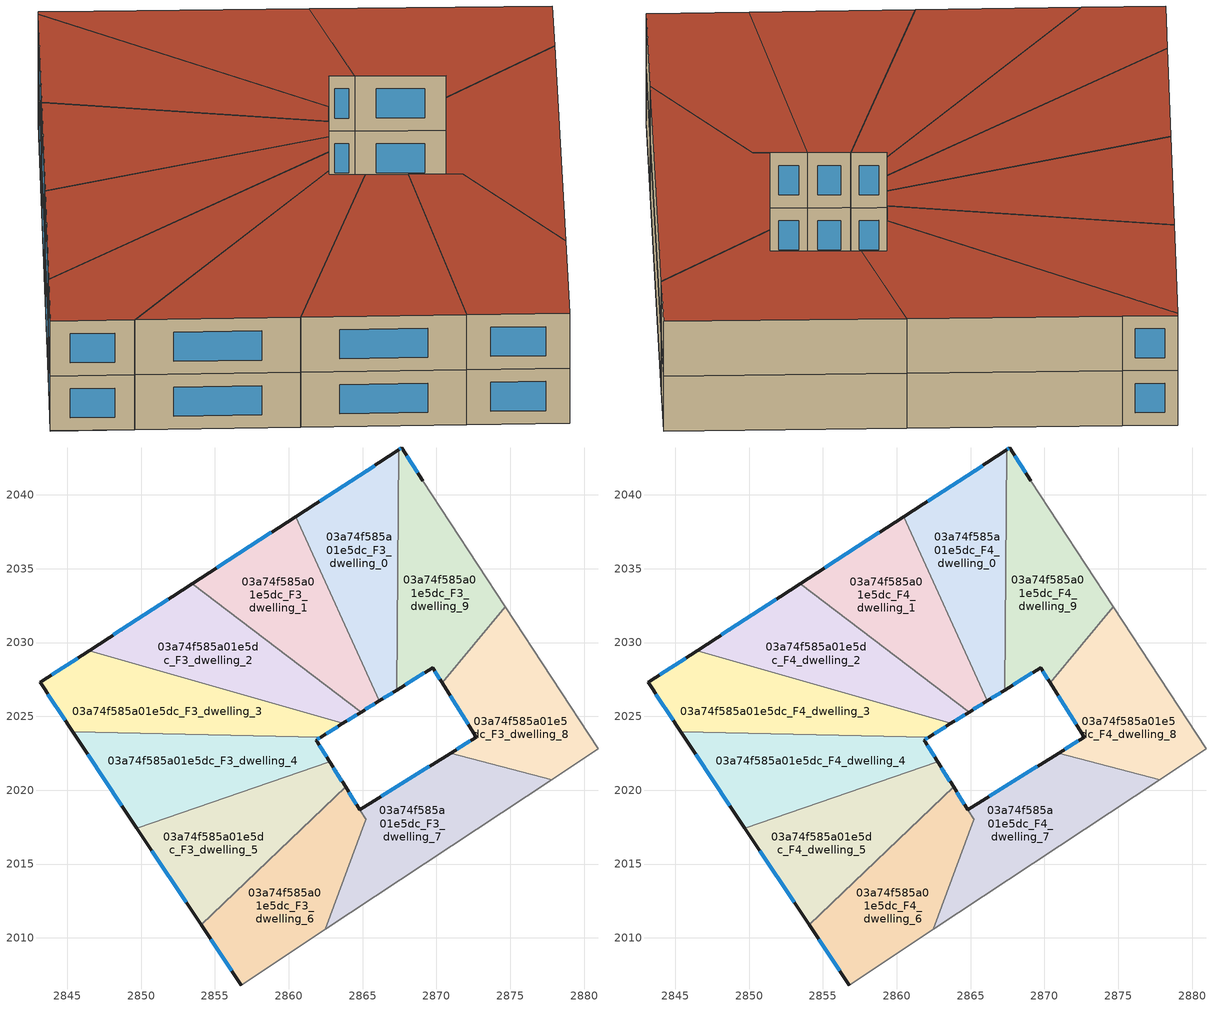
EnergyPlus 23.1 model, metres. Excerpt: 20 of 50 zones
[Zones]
03a74f585a01e5dc_F3_dwelling_0
 floor to 03a74f585a01e5dc_F2_dwelling_0 (EU_floor_Construction): 2867.45,2043.05 2867.3,2026.78 2866.12,2026.04 2860.46,2038.52 z9
 wall outside (EU_wall_Construction): 2866.12,2026.04 2867.3,2026.78 / 2867.45,2043.05 2860.46,2038.52 z9:12
 wall to 03a74f585a01e5dc_F3_dwelling_1 (EU_wall_Construction): 2860.46,2038.52 2866.12,2026.04 z9:12
 wall to 03a74f585a01e5dc_F3_dwelling_9 (EU_wall_Construction): 2867.3,2026.78 2867.45,2043.05 z9:12
 window (EU_Window_Construction): 2866.4,2026.22 2867.03,2026.61 / 2865.81,2041.98 2862.1,2039.58 z9.7:11.3
03a74f585a01e5dc_F3_dwelling_1
 floor to 03a74f585a01e5dc_F2_dwelling_1 (EU_floor_Construction): 2860.46,2038.52 2866.12,2026.04 2864.91,2025.29 2853.47,2033.99 z9
 wall outside (EU_wall_Construction): 2864.91,2025.29 2866.12,2026.04 / 2860.46,2038.52 2853.47,2033.99 z9:12
 wall to 03a74f585a01e5dc_F3_dwelling_2 (EU_wall_Construction): 2853.48,2033.99 2864.91,2025.29 z9:12
 window (EU_Window_Construction): 2865.19,2025.47 2865.83,2025.87 / 2858.82,2037.45 2855.12,2035.05 z9.7:11.3
03a74f585a01e5dc_F3_dwelling_2
 floor to 03a74f585a01e5dc_F2_dwelling_2 (EU_floor_Construction): 2864.91,2025.29 2863.67,2024.52 2846.48,2029.45 2853.47,2033.99 z9
 wall outside (EU_wall_Construction): 2863.67,2024.52 2864.91,2025.29 / 2853.47,2033.99 2846.48,2029.45 z9:12
 wall to 03a74f585a01e5dc_F3_dwelling_3 (EU_wall_Construction): 2846.48,2029.45 2863.67,2024.52 z9:12
 window (EU_Window_Construction): 2863.96,2024.7 2864.62,2025.11 / 2851.83,2032.92 2848.12,2030.52 z9.7:11.3
03a74f585a01e5dc_F3_dwelling_3
 floor to 03a74f585a01e5dc_F2_dwelling_3 (EU_floor_Construction): 2863.67,2024.52 2862.18,2023.6 2845.38,2023.96 2843.16,2027.29 2846.48,2029.45 z9
 wall outside (EU_wall_Construction): 2862.18,2023.6 2863.67,2024.52 / 2846.48,2029.45 2843.16,2027.29 2845.38,2023.96 z9:12
 wall to 03a74f585a01e5dc_F3_dwelling_4 (EU_wall_Construction): 2845.38,2023.96 2862.18,2023.6 z9:12
 window (EU_Window_Construction): 2862.53,2023.82 2863.32,2024.31 / 2843.68,2026.51 2844.86,2024.74 / 2845.7,2028.95 2843.94,2027.8 z9.7:11.3
03a74f585a01e5dc_F3_dwelling_4
 floor to 03a74f585a01e5dc_F2_dwelling_4 (EU_floor_Construction): 2862.18,2023.6 2861.86,2023.4 2862.77,2021.93 2849.72,2017.42 2845.38,2023.96 z9
 wall outside (EU_wall_Construction): 2862.78,2021.93 2861.86,2023.4 2862.18,2023.6 / 2845.38,2023.96 2849.72,2017.42 z9:12
 wall to 03a74f585a01e5dc_F3_dwelling_5 (EU_wall_Construction): 2849.72,2017.42 2862.77,2021.93 z9:12
 window (EU_Window_Construction): 2861.94,2023.45 2862.1,2023.55 / 2862.56,2022.28 2862.07,2023.06 / 2846.4,2022.42 2848.7,2018.96 z9.7:11.3
03a74f585a01e5dc_F3_dwelling_5
 floor to 03a74f585a01e5dc_F2_dwelling_5 (EU_floor_Construction): 2862.77,2021.93 2863.85,2020.22 2854.07,2010.88 2849.72,2017.42 z9
 wall outside (EU_wall_Construction): 2863.85,2020.22 2862.78,2021.93 / 2849.72,2017.42 2854.07,2010.88 z9:12
 wall to 03a74f585a01e5dc_F3_dwelling_6 (EU_wall_Construction): 2854.07,2010.88 2863.85,2020.22 z9:12
 window (EU_Window_Construction): 2863.6,2020.62 2863.03,2021.53 / 2850.74,2015.89 2853.05,2012.42 z9.7:11.3
03a74f585a01e5dc_F3_dwelling_6
 floor to 03a74f585a01e5dc_F2_dwelling_6 (EU_floor_Construction): 2863.85,2020.22 2865.23,2018 2862.46,2010.58 2856.77,2006.81 2854.07,2010.88 z9
 wall outside (EU_wall_Construction): 2854.07,2010.88 2856.77,2006.81 / 2864.81,2018.68 2863.85,2020.22 z9:12
 wall adiabatic (EU_wall_Construction): 2856.77,2006.81 2862.46,2010.58 z9:12
 wall to 03a74f585a01e5dc_F3_dwelling_7 (EU_wall_Construction): 2862.46,2010.58 2865.23,2018 2864.81,2018.68 z9:12
 window (EU_Window_Construction): 2854.7,2009.92 2856.14,2007.77 / 2864.59,2019.04 2864.07,2019.86 z9.7:11.3
03a74f585a01e5dc_F3_dwelling_7
 floor to 03a74f585a01e5dc_F2_dwelling_7 (EU_floor_Construction): 2877.8,2020.72 2862.46,2010.58 2865.23,2018 2864.81,2018.68 2870.97,2022.52 z9
 wall outside (EU_wall_Construction): 2870.97,2022.52 2864.81,2018.68 z9:12
 wall adiabatic (EU_wall_Construction): 2862.46,2010.58 2877.8,2020.72 z9:12
 wall to 03a74f585a01e5dc_F3_dwelling_8 (EU_wall_Construction): 2877.8,2020.72 2870.97,2022.52 z9:12
 window (EU_Window_Construction): 2869.53,2021.61 2866.26,2019.58 z9.7:11.3
03a74f585a01e5dc_F3_dwelling_8
 floor to 03a74f585a01e5dc_F2_dwelling_8 (EU_floor_Construction): 2874.65,2032.42 2880.94,2022.79 2877.8,2020.72 2870.97,2022.52 2872.69,2023.59 2870.39,2027.26 z9
 wall outside (EU_wall_Construction): 2870.39,2027.26 2872.69,2023.59 2870.97,2022.52 z9:12
 wall adiabatic (EU_wall_Construction): 2877.8,2020.72 2880.94,2022.79 2874.65,2032.42 z9:12
 wall to 03a74f585a01e5dc_F3_dwelling_9 (EU_wall_Construction): 2874.65,2032.42 2870.39,2027.26 z9:12
 window (EU_Window_Construction): 2872.29,2023.34 2871.38,2022.77 / 2870.93,2026.4 2872.15,2024.45 z9.7:11.3
03a74f585a01e5dc_F3_dwelling_9
 floor to 03a74f585a01e5dc_F2_dwelling_9 (EU_floor_Construction): 2869.07,2040.97 2874.65,2032.42 2870.39,2027.26 2869.74,2028.3 2867.3,2026.78 2867.45,2043.05 2867.64,2043.17 z9
 wall outside (EU_wall_Construction): 2867.3,2026.78 2869.74,2028.3 2870.39,2027.26 / 2869.07,2040.97 2867.64,2043.17 2867.45,2043.05 z9:12
 wall adiabatic (EU_wall_Construction): 2874.65,2032.42 2869.07,2040.97 z9:12
 window (EU_Window_Construction): 2869.89,2028.05 2870.24,2027.51 / 2867.88,2027.14 2869.17,2027.94 / 2867.59,2043.14 2867.49,2043.08 / 2868.73,2041.49 2867.97,2042.65 z9.7:11.3
03a74f585a01e5dc_F4_dwelling_0
 floor to 03a74f585a01e5dc_F3_dwelling_0 (EU_floor_Construction): 2867.45,2043.05 2867.3,2026.78 2866.12,2026.04 2860.46,2038.52 z12
 wall outside (EU_wall_Construction): 2866.12,2026.04 2867.3,2026.78 / 2867.45,2043.05 2860.46,2038.52 z12:15
 wall to 03a74f585a01e5dc_F4_dwelling_1 (EU_wall_Construction): 2860.46,2038.52 2866.12,2026.04 z12:15
 wall to 03a74f585a01e5dc_F4_dwelling_9 (EU_wall_Construction): 2867.3,2026.78 2867.45,2043.05 z12:15
 window (EU_Window_Construction): 2866.4,2026.22 2867.03,2026.61 / 2865.81,2041.98 2862.1,2039.58 z12.7:14.3
 roof outside (EU_roof_Construction): 2867.3,2026.78 2867.45,2043.05 2860.46,2038.52 2866.12,2026.04 z15
03a74f585a01e5dc_F4_dwelling_1
 floor to 03a74f585a01e5dc_F3_dwelling_1 (EU_floor_Construction): 2860.46,2038.52 2866.12,2026.04 2864.91,2025.29 2853.47,2033.99 z12
 wall outside (EU_wall_Construction): 2864.91,2025.29 2866.12,2026.04 / 2860.46,2038.52 2853.47,2033.99 z12:15
 wall to 03a74f585a01e5dc_F4_dwelling_2 (EU_wall_Construction): 2853.48,2033.99 2864.91,2025.29 z12:15
 window (EU_Window_Construction): 2865.19,2025.47 2865.83,2025.87 / 2858.82,2037.45 2855.12,2035.05 z12.7:14.3
 roof outside (EU_roof_Construction): 2866.12,2026.04 2860.46,2038.52 2853.47,2033.99 2864.91,2025.29 z15
03a74f585a01e5dc_F4_dwelling_2
 floor to 03a74f585a01e5dc_F3_dwelling_2 (EU_floor_Construction): 2864.91,2025.29 2863.67,2024.52 2846.48,2029.45 2853.47,2033.99 z12
 wall outside (EU_wall_Construction): 2863.67,2024.52 2864.91,2025.29 / 2853.47,2033.99 2846.48,2029.45 z12:15
 wall to 03a74f585a01e5dc_F4_dwelling_3 (EU_wall_Construction): 2846.48,2029.45 2863.67,2024.52 z12:15
 window (EU_Window_Construction): 2863.96,2024.7 2864.62,2025.11 / 2851.83,2032.92 2848.12,2030.52 z12.7:14.3
 roof outside (EU_roof_Construction): 2864.91,2025.29 2853.47,2033.99 2846.48,2029.45 2863.67,2024.52 z15
03a74f585a01e5dc_F4_dwelling_3
 floor to 03a74f585a01e5dc_F3_dwelling_3 (EU_floor_Construction): 2863.67,2024.52 2862.18,2023.6 2845.38,2023.96 2843.16,2027.29 2846.48,2029.45 z12
 wall outside (EU_wall_Construction): 2862.18,2023.6 2863.67,2024.52 / 2846.48,2029.45 2843.16,2027.29 2845.38,2023.96 z12:15
 wall to 03a74f585a01e5dc_F4_dwelling_4 (EU_wall_Construction): 2845.38,2023.96 2862.18,2023.6 z12:15
 window (EU_Window_Construction): 2862.53,2023.82 2863.32,2024.31 / 2843.68,2026.51 2844.86,2024.74 / 2845.7,2028.95 2843.94,2027.8 z12.7:14.3
 roof outside (EU_roof_Construction): 2863.67,2024.52 2846.48,2029.45 2843.16,2027.29 2845.38,2023.96 2862.18,2023.6 z15
03a74f585a01e5dc_F4_dwelling_4
 floor to 03a74f585a01e5dc_F3_dwelling_4 (EU_floor_Construction): 2862.18,2023.6 2861.86,2023.4 2862.77,2021.93 2849.72,2017.42 2845.38,2023.96 z12
 wall outside (EU_wall_Construction): 2862.78,2021.93 2861.86,2023.4 2862.18,2023.6 / 2845.38,2023.96 2849.72,2017.42 z12:15
 wall to 03a74f585a01e5dc_F4_dwelling_5 (EU_wall_Construction): 2849.72,2017.42 2862.77,2021.93 z12:15
 window (EU_Window_Construction): 2861.94,2023.45 2862.1,2023.55 / 2862.56,2022.28 2862.07,2023.06 / 2846.4,2022.42 2848.7,2018.96 z12.7:14.3
 roof outside (EU_roof_Construction): 2862.78,2021.93 2861.86,2023.4 2862.18,2023.6 2845.38,2023.96 2849.72,2017.42 z15
03a74f585a01e5dc_F4_dwelling_5
 floor to 03a74f585a01e5dc_F3_dwelling_5 (EU_floor_Construction): 2862.77,2021.93 2863.85,2020.22 2854.07,2010.88 2849.72,2017.42 z12
 wall outside (EU_wall_Construction): 2863.85,2020.22 2862.78,2021.93 / 2849.72,2017.42 2854.07,2010.88 z12:15
 wall to 03a74f585a01e5dc_F4_dwelling_6 (EU_wall_Construction): 2854.07,2010.88 2863.85,2020.22 z12:15
 window (EU_Window_Construction): 2863.6,2020.62 2863.03,2021.53 / 2850.74,2015.89 2853.05,2012.42 z12.7:14.3
 roof outside (EU_roof_Construction): 2863.85,2020.22 2862.78,2021.93 2849.72,2017.42 2854.07,2010.88 z15
03a74f585a01e5dc_F4_dwelling_6
 floor to 03a74f585a01e5dc_F3_dwelling_6 (EU_floor_Construction): 2863.85,2020.22 2865.23,2018 2862.46,2010.58 2856.77,2006.81 2854.07,2010.88 z12
 wall outside (EU_wall_Construction): 2854.07,2010.88 2856.77,2006.81 / 2864.81,2018.68 2863.85,2020.22 z12:15
 wall adiabatic (EU_wall_Construction): 2856.77,2006.81 2862.46,2010.58 z12:15
 wall to 03a74f585a01e5dc_F4_dwelling_7 (EU_wall_Construction): 2862.46,2010.58 2865.23,2018 2864.81,2018.68 z12:15
 window (EU_Window_Construction): 2854.7,2009.92 2856.14,2007.77 / 2864.59,2019.04 2864.07,2019.86 z12.7:14.3
 roof outside (EU_roof_Construction): 2862.46,2010.58 2865.23,2018 2863.85,2020.22 2854.07,2010.88 2856.77,2006.81 z15
03a74f585a01e5dc_F4_dwelling_7
 floor to 03a74f585a01e5dc_F3_dwelling_7 (EU_floor_Construction): 2877.8,2020.72 2862.46,2010.58 2865.23,2018 2864.81,2018.68 2870.97,2022.52 z12
 wall outside (EU_wall_Construction): 2870.97,2022.52 2864.81,2018.68 z12:15
 wall adiabatic (EU_wall_Construction): 2862.46,2010.58 2877.8,2020.72 z12:15
 wall to 03a74f585a01e5dc_F4_dwelling_8 (EU_wall_Construction): 2877.8,2020.72 2870.97,2022.52 z12:15
 window (EU_Window_Construction): 2869.53,2021.61 2866.26,2019.58 z12.7:14.3
 roof outside (EU_roof_Construction): 2877.8,2020.72 2870.97,2022.52 2864.81,2018.68 2865.23,2018 2862.46,2010.58 z15
03a74f585a01e5dc_F4_dwelling_8
 floor to 03a74f585a01e5dc_F3_dwelling_8 (EU_floor_Construction): 2874.65,2032.42 2880.94,2022.79 2877.8,2020.72 2870.97,2022.52 2872.69,2023.59 2870.39,2027.26 z12
 wall outside (EU_wall_Construction): 2870.39,2027.26 2872.69,2023.59 2870.97,2022.52 z12:15
 wall adiabatic (EU_wall_Construction): 2877.8,2020.72 2880.94,2022.79 2874.65,2032.42 z12:15
 wall to 03a74f585a01e5dc_F4_dwelling_9 (EU_wall_Construction): 2874.65,2032.42 2870.39,2027.26 z12:15
 window (EU_Window_Construction): 2872.29,2023.34 2871.38,2022.77 / 2870.93,2026.4 2872.15,2024.45 z12.7:14.3
 roof outside (EU_roof_Construction): 2880.94,2022.79 2874.65,2032.42 2870.39,2027.26 2872.69,2023.59 2870.97,2022.52 2877.8,2020.72 z15
03a74f585a01e5dc_F4_dwelling_9
 floor to 03a74f585a01e5dc_F3_dwelling_9 (EU_floor_Construction): 2869.07,2040.97 2874.65,2032.42 2870.39,2027.26 2869.74,2028.3 2867.3,2026.78 2867.45,2043.05 2867.64,2043.17 z12
 wall outside (EU_wall_Construction): 2867.3,2026.78 2869.74,2028.3 2870.39,2027.26 / 2869.07,2040.97 2867.64,2043.17 2867.45,2043.05 z12:15
 wall adiabatic (EU_wall_Construction): 2874.65,2032.42 2869.07,2040.97 z12:15
 window (EU_Window_Construction): 2869.89,2028.05 2870.24,2027.51 / 2867.88,2027.14 2869.17,2027.94 / 2867.59,2043.14 2867.49,2043.08 / 2868.73,2041.49 2867.97,2042.65 z12.7:14.3
 roof outside (EU_roof_Construction): 2870.39,2027.26 2874.65,2032.42 2869.07,2040.97 2867.64,2043.17 2867.45,2043.05 2867.3,2026.78 2869.74,2028.3 z15
[Building]
EU S2 Campaign: North Axis=0; Terrain=City; Solar Distribution=FullExterior
[Site:Location]
Budapest.Ferenc.Liszt.Intl.AP: Latitude=47.437; Longitude=19.256; Time Zone=1; Elevation=185
[SizingPeriod:WeatherFileDays]
AnnualSizingPeriod: Begin Month=1; Begin Day of Month=1; End Month=12; End Day of Month=31; Day of Week for Start Day=Monday; Use Weather File Daylight Saving Period=No; Use Weather File Rain and Snow Indicators=No
[MATERIAL]
EU_InternalMass_Material: Roughness=MediumRough; Thickness=0.1; Conductivity=1; Density=1800; Specific Heat=900; Thermal Absorptance=0.9; Solar Absorptance=0.7; Visible Absorptance=0.7
[MATERIAL:NOMASS] Roughness=MediumRough; Thermal Absorptance=0.9; Solar Absorptance=0.7; Visible Absorptance=0.7
Name | Thermal Resistance
EU_wall_NoMass | 0.832559
EU_roof_NoMass | 1.39638
EU_floor_NoMass | 0.872794
[WINDOWMATERIAL:SIMPLEGLAZINGSYSTEM]
EU_Window_SimpleGlazing: UFactor=2.79869; Solar Heat Gain Coefficient=0.75; Visible Transmittance=0.75
[CONSTRUCTION]
EU_wall_Construction: EU_wall_NoMass
EU_roof_Construction: EU_roof_NoMass
EU_floor_Construction: EU_floor_NoMass
EU_Window_Construction: EU_Window_SimpleGlazing
EU_InternalMass_Construction: EU_InternalMass_Material
[ZONE] Type=1; Multiplier=1; Ceiling Height=autocalculate; Floor Area=autocalculate; Part of Total Floor Area=Yes
Name | Volume
03a74f585a01e5dc_F3_dwelling_0; 03a74f585a01e5dc_F4_dwelling_0 | 197.874
03a74f585a01e5dc_F3_dwelling_1; 03a74f585a01e5dc_F4_dwelling_1 | 197.894
03a74f585a01e5dc_F3_dwelling_2; 03a74f585a01e5dc_F4_dwelling_2 | 197.888
03a74f585a01e5dc_F3_dwelling_3; 03a74f585a01e5dc_F4_dwelling_3; 03a74f585a01e5dc_F3_dwelling_9; 03a74f585a01e5dc_F4_dwelling_9 | 197.875
03a74f585a01e5dc_F3_dwelling_4; 03a74f585a01e5dc_F4_dwelling_4 | 197.88
03a74f585a01e5dc_F3_dwelling_5; 03a74f585a01e5dc_F4_dwelling_5 | 197.871
03a74f585a01e5dc_F3_dwelling_6; 03a74f585a01e5dc_F4_dwelling_6 | 196.662
03a74f585a01e5dc_F3_dwelling_7; 03a74f585a01e5dc_F4_dwelling_7 | 199.126
03a74f585a01e5dc_F3_dwelling_8; 03a74f585a01e5dc_F4_dwelling_8 | 197.886
[INTERNALMASS] Construction=EU_InternalMass_Construction
Name | Zone or ZoneList | Surface Area
03a74f585a01e5dc_F3_dwelling_0_EU_InternalMass | 03a74f585a01e5dc_F3_dwelling_0 | 65.958
03a74f585a01e5dc_F3_dwelling_1_EU_InternalMass | 03a74f585a01e5dc_F3_dwelling_1 | 65.9647
03a74f585a01e5dc_F3_dwelling_2_EU_InternalMass | 03a74f585a01e5dc_F3_dwelling_2 | 65.9628
03a74f585a01e5dc_F3_dwelling_3_EU_InternalMass | 03a74f585a01e5dc_F3_dwelling_3 | 65.9581
03a74f585a01e5dc_F3_dwelling_4_EU_InternalMass | 03a74f585a01e5dc_F3_dwelling_4 | 65.9603
03a74f585a01e5dc_F3_dwelling_5_EU_InternalMass | 03a74f585a01e5dc_F3_dwelling_5 | 65.9568
03a74f585a01e5dc_F3_dwelling_6_EU_InternalMass | 03a74f585a01e5dc_F3_dwelling_6 | 65.5532
03a74f585a01e5dc_F3_dwelling_7_EU_InternalMass | 03a74f585a01e5dc_F3_dwelling_7 | 66.3754
03a74f585a01e5dc_F3_dwelling_8_EU_InternalMass | 03a74f585a01e5dc_F3_dwelling_8 | 65.962
03a74f585a01e5dc_F3_dwelling_9_EU_InternalMass | 03a74f585a01e5dc_F3_dwelling_9 | 65.9585
03a74f585a01e5dc_F4_dwelling_0_EU_InternalMass | 03a74f585a01e5dc_F4_dwelling_0 | 65.958
03a74f585a01e5dc_F4_dwelling_1_EU_InternalMass | 03a74f585a01e5dc_F4_dwelling_1 | 65.9647
03a74f585a01e5dc_F4_dwelling_2_EU_InternalMass | 03a74f585a01e5dc_F4_dwelling_2 | 65.9628
03a74f585a01e5dc_F4_dwelling_3_EU_InternalMass | 03a74f585a01e5dc_F4_dwelling_3 | 65.9581
03a74f585a01e5dc_F4_dwelling_4_EU_InternalMass | 03a74f585a01e5dc_F4_dwelling_4 | 65.9603
03a74f585a01e5dc_F4_dwelling_5_EU_InternalMass | 03a74f585a01e5dc_F4_dwelling_5 | 65.9568
03a74f585a01e5dc_F4_dwelling_6_EU_InternalMass | 03a74f585a01e5dc_F4_dwelling_6 | 65.5532
03a74f585a01e5dc_F4_dwelling_7_EU_InternalMass | 03a74f585a01e5dc_F4_dwelling_7 | 66.3754
03a74f585a01e5dc_F4_dwelling_8_EU_InternalMass | 03a74f585a01e5dc_F4_dwelling_8 | 65.962
03a74f585a01e5dc_F4_dwelling_9_EU_InternalMass | 03a74f585a01e5dc_F4_dwelling_9 | 65.9585
[OTHEREQUIPMENT] Fuel Type=Electricity; Design Level Calculation Method=Watts/Area; Power per Zone Floor Area=1; Fraction Latent=0; Fraction Radiant=0; Fraction Lost=0; Carbon Dioxide Generation Rate=0; EndUse Subcategory=EU_Step8_InternalGains
Name | Zone or ZoneList or Space or SpaceList | Schedule
EU_Step8_InternalGain_03a74f585a01e5dc_F3_dwelling_0_f000 | 03a74f585a01e5dc_F3_dwelling_0 | EU_Step8_GainSchedule_03a74f585a01e5dc_F3_dwelling_0_f000
EU_Step8_InternalGain_03a74f585a01e5dc_F3_dwelling_1_f000 | 03a74f585a01e5dc_F3_dwelling_1 | EU_Step8_GainSchedule_03a74f585a01e5dc_F3_dwelling_1_f000
EU_Step8_InternalGain_03a74f585a01e5dc_F3_dwelling_2_f000 | 03a74f585a01e5dc_F3_dwelling_2 | EU_Step8_GainSchedule_03a74f585a01e5dc_F3_dwelling_2_f000
EU_Step8_InternalGain_03a74f585a01e5dc_F3_dwelling_3_f000 | 03a74f585a01e5dc_F3_dwelling_3 | EU_Step8_GainSchedule_03a74f585a01e5dc_F3_dwelling_3_f000
EU_Step8_InternalGain_03a74f585a01e5dc_F3_dwelling_4_f000 | 03a74f585a01e5dc_F3_dwelling_4 | EU_Step8_GainSchedule_03a74f585a01e5dc_F3_dwelling_4_f000
EU_Step8_InternalGain_03a74f585a01e5dc_F3_dwelling_5_f000 | 03a74f585a01e5dc_F3_dwelling_5 | EU_Step8_GainSchedule_03a74f585a01e5dc_F3_dwelling_5_f000
EU_Step8_InternalGain_03a74f585a01e5dc_F3_dwelling_6_f000 | 03a74f585a01e5dc_F3_dwelling_6 | EU_Step8_GainSchedule_03a74f585a01e5dc_F3_dwelling_6_f000
EU_Step8_InternalGain_03a74f585a01e5dc_F3_dwelling_7_f000 | 03a74f585a01e5dc_F3_dwelling_7 | EU_Step8_GainSchedule_03a74f585a01e5dc_F3_dwelling_7_f000
EU_Step8_InternalGain_03a74f585a01e5dc_F3_dwelling_8_f000 | 03a74f585a01e5dc_F3_dwelling_8 | EU_Step8_GainSchedule_03a74f585a01e5dc_F3_dwelling_8_f000
EU_Step8_InternalGain_03a74f585a01e5dc_F3_dwelling_9_f000 | 03a74f585a01e5dc_F3_dwelling_9 | EU_Step8_GainSchedule_03a74f585a01e5dc_F3_dwelling_9_f000
EU_Step8_InternalGain_03a74f585a01e5dc_F4_dwelling_0_f000 | 03a74f585a01e5dc_F4_dwelling_0 | EU_Step8_GainSchedule_03a74f585a01e5dc_F4_dwelling_0_f000
EU_Step8_InternalGain_03a74f585a01e5dc_F4_dwelling_1_f000 | 03a74f585a01e5dc_F4_dwelling_1 | EU_Step8_GainSchedule_03a74f585a01e5dc_F4_dwelling_1_f000
EU_Step8_InternalGain_03a74f585a01e5dc_F4_dwelling_2_f000 | 03a74f585a01e5dc_F4_dwelling_2 | EU_Step8_GainSchedule_03a74f585a01e5dc_F4_dwelling_2_f000
EU_Step8_InternalGain_03a74f585a01e5dc_F4_dwelling_3_f000 | 03a74f585a01e5dc_F4_dwelling_3 | EU_Step8_GainSchedule_03a74f585a01e5dc_F4_dwelling_3_f000
EU_Step8_InternalGain_03a74f585a01e5dc_F4_dwelling_4_f000 | 03a74f585a01e5dc_F4_dwelling_4 | EU_Step8_GainSchedule_03a74f585a01e5dc_F4_dwelling_4_f000
EU_Step8_InternalGain_03a74f585a01e5dc_F4_dwelling_5_f000 | 03a74f585a01e5dc_F4_dwelling_5 | EU_Step8_GainSchedule_03a74f585a01e5dc_F4_dwelling_5_f000
EU_Step8_InternalGain_03a74f585a01e5dc_F4_dwelling_6_f000 | 03a74f585a01e5dc_F4_dwelling_6 | EU_Step8_GainSchedule_03a74f585a01e5dc_F4_dwelling_6_f000
EU_Step8_InternalGain_03a74f585a01e5dc_F4_dwelling_7_f000 | 03a74f585a01e5dc_F4_dwelling_7 | EU_Step8_GainSchedule_03a74f585a01e5dc_F4_dwelling_7_f000
EU_Step8_InternalGain_03a74f585a01e5dc_F4_dwelling_8_f000 | 03a74f585a01e5dc_F4_dwelling_8 | EU_Step8_GainSchedule_03a74f585a01e5dc_F4_dwelling_8_f000
EU_Step8_InternalGain_03a74f585a01e5dc_F4_dwelling_9_f000 | 03a74f585a01e5dc_F4_dwelling_9 | EU_Step8_GainSchedule_03a74f585a01e5dc_F4_dwelling_9_f000
[ZONEVENTILATION:DESIGNFLOWRATE] Schedule=EU_AlwaysOn; Design Flow Rate Calculation Method=AirChanges/Hour; Air Changes per Hour=0.475469; Ventilation Type=Natural; Fan Pressure Rise=0; Fan Total Efficiency=1; Constant Term Coefficient=1; Temperature Term Coefficient=0; Velocity Term Coefficient=0; Velocity Squared Term Coefficient=0; Minimum Indoor Temperature=-100; Maximum Indoor Temperature=100; Delta Temperature=-100; Minimum Outdoor Temperature=-100; Maximum Outdoor Temperature=100; Maximum Wind Speed=40
Name | Zone or ZoneList or Space or SpaceList
EU_ConstantAir_03a74f585a01e5dc_F3_dwelling_0 | 03a74f585a01e5dc_F3_dwelling_0
EU_ConstantAir_03a74f585a01e5dc_F3_dwelling_1 | 03a74f585a01e5dc_F3_dwelling_1
EU_ConstantAir_03a74f585a01e5dc_F3_dwelling_2 | 03a74f585a01e5dc_F3_dwelling_2
EU_ConstantAir_03a74f585a01e5dc_F3_dwelling_3 | 03a74f585a01e5dc_F3_dwelling_3
EU_ConstantAir_03a74f585a01e5dc_F3_dwelling_4 | 03a74f585a01e5dc_F3_dwelling_4
EU_ConstantAir_03a74f585a01e5dc_F3_dwelling_5 | 03a74f585a01e5dc_F3_dwelling_5
EU_ConstantAir_03a74f585a01e5dc_F3_dwelling_6 | 03a74f585a01e5dc_F3_dwelling_6
EU_ConstantAir_03a74f585a01e5dc_F3_dwelling_7 | 03a74f585a01e5dc_F3_dwelling_7
EU_ConstantAir_03a74f585a01e5dc_F3_dwelling_8 | 03a74f585a01e5dc_F3_dwelling_8
EU_ConstantAir_03a74f585a01e5dc_F3_dwelling_9 | 03a74f585a01e5dc_F3_dwelling_9
EU_ConstantAir_03a74f585a01e5dc_F4_dwelling_0 | 03a74f585a01e5dc_F4_dwelling_0
EU_ConstantAir_03a74f585a01e5dc_F4_dwelling_1 | 03a74f585a01e5dc_F4_dwelling_1
EU_ConstantAir_03a74f585a01e5dc_F4_dwelling_2 | 03a74f585a01e5dc_F4_dwelling_2
EU_ConstantAir_03a74f585a01e5dc_F4_dwelling_3 | 03a74f585a01e5dc_F4_dwelling_3
EU_ConstantAir_03a74f585a01e5dc_F4_dwelling_4 | 03a74f585a01e5dc_F4_dwelling_4
EU_ConstantAir_03a74f585a01e5dc_F4_dwelling_5 | 03a74f585a01e5dc_F4_dwelling_5
EU_ConstantAir_03a74f585a01e5dc_F4_dwelling_6 | 03a74f585a01e5dc_F4_dwelling_6
EU_ConstantAir_03a74f585a01e5dc_F4_dwelling_7 | 03a74f585a01e5dc_F4_dwelling_7
EU_ConstantAir_03a74f585a01e5dc_F4_dwelling_8 | 03a74f585a01e5dc_F4_dwelling_8
EU_ConstantAir_03a74f585a01e5dc_F4_dwelling_9 | 03a74f585a01e5dc_F4_dwelling_9
[HVACTEMPLATE:THERMOSTAT] Constant Heating Setpoint=20; Constant Cooling Setpoint=50
EU_HeatOnly_03a74f585a01e5dc_F1_dwelling_8; EU_HeatOnly_03a74f585a01e5dc_F1_dwelling_9; EU_HeatOnly_03a74f585a01e5dc_F2_dwelling_0; EU_HeatOnly_03a74f585a01e5dc_F2_dwelling_1; EU_HeatOnly_03a74f585a01e5dc_F2_dwelling_2; EU_HeatOnly_03a74f585a01e5dc_F2_dwelling_3; EU_HeatOnly_03a74f585a01e5dc_F2_dwelling_4; EU_HeatOnly_03a74f585a01e5dc_F2_dwelling_5; EU_HeatOnly_03a74f585a01e5dc_F2_dwelling_6; EU_HeatOnly_03a74f585a01e5dc_F2_dwelling_7; EU_HeatOnly_03a74f585a01e5dc_F2_dwelling_8; EU_HeatOnly_03a74f585a01e5dc_F2_dwelling_9; EU_HeatOnly_03a74f585a01e5dc_F3_dwelling_0; EU_HeatOnly_03a74f585a01e5dc_F3_dwelling_1; EU_HeatOnly_03a74f585a01e5dc_F3_dwelling_2; EU_HeatOnly_03a74f585a01e5dc_F3_dwelling_3; EU_HeatOnly_03a74f585a01e5dc_F3_dwelling_4; EU_HeatOnly_03a74f585a01e5dc_F3_dwelling_5; EU_HeatOnly_03a74f585a01e5dc_F3_dwelling_6; EU_HeatOnly_03a74f585a01e5dc_F3_dwelling_7; EU_HeatOnly_03a74f585a01e5dc_F3_dwelling_8; EU_HeatOnly_03a74f585a01e5dc_F3_dwelling_9; EU_HeatOnly_03a74f585a01e5dc_F4_dwelling_0; EU_HeatOnly_03a74f585a01e5dc_F4_dwelling_1; EU_HeatOnly_03a74f585a01e5dc_F4_dwelling_2; EU_HeatOnly_03a74f585a01e5dc_F4_dwelling_3; EU_HeatOnly_03a74f585a01e5dc_F4_dwelling_4; EU_HeatOnly_03a74f585a01e5dc_F4_dwelling_5; EU_HeatOnly_03a74f585a01e5dc_F4_dwelling_6; EU_HeatOnly_03a74f585a01e5dc_F4_dwelling_7; EU_HeatOnly_03a74f585a01e5dc_F4_dwelling_8; EU_HeatOnly_03a74f585a01e5dc_F4_dwelling_9
[HVACTEMPLATE:ZONE:IDEALLOADSAIRSYSTEM] System Availability Schedule=EU_AlwaysOn; Maximum Heating Supply Air Temperature=50; Minimum Cooling Supply Air Temperature=13; Maximum Heating Supply Air Humidity Ratio=0.0156; Minimum Cooling Supply Air Humidity Ratio=0.0077; Heating Limit=NoLimit; Cooling Limit=NoLimit; Heating Availability Schedule=EU_AlwaysOn; Cooling Availability Schedule=EU_CoolingOff; Dehumidification Control Type=ConstantSensibleHeatRatio; Cooling Sensible Heat Ratio=0.7; Dehumidification Setpoint=60; Humidification Control Type=None; Humidification Setpoint=30; Outdoor Air Method=None; Outdoor Air Flow Rate per Person=0.00944; Outdoor Air Flow Rate per Zone Floor Area=0; Outdoor Air Flow Rate per Zone=0; Demand Controlled Ventilation Type=None; Outdoor Air Economizer Type=NoEconomizer; Heat Recovery Type=None; Sensible Heat Recovery Effectiveness=0.7; Latent Heat Recovery Effectiveness=0.65
Name | Template Thermostat
03a74f585a01e5dc_F3_dwelling_0 | EU_HeatOnly_03a74f585a01e5dc_F3_dwelling_0
03a74f585a01e5dc_F3_dwelling_1 | EU_HeatOnly_03a74f585a01e5dc_F3_dwelling_1
03a74f585a01e5dc_F3_dwelling_2 | EU_HeatOnly_03a74f585a01e5dc_F3_dwelling_2
03a74f585a01e5dc_F3_dwelling_3 | EU_HeatOnly_03a74f585a01e5dc_F3_dwelling_3
03a74f585a01e5dc_F3_dwelling_4 | EU_HeatOnly_03a74f585a01e5dc_F3_dwelling_4
03a74f585a01e5dc_F3_dwelling_5 | EU_HeatOnly_03a74f585a01e5dc_F3_dwelling_5
03a74f585a01e5dc_F3_dwelling_6 | EU_HeatOnly_03a74f585a01e5dc_F3_dwelling_6
03a74f585a01e5dc_F3_dwelling_7 | EU_HeatOnly_03a74f585a01e5dc_F3_dwelling_7
03a74f585a01e5dc_F3_dwelling_8 | EU_HeatOnly_03a74f585a01e5dc_F3_dwelling_8
03a74f585a01e5dc_F3_dwelling_9 | EU_HeatOnly_03a74f585a01e5dc_F3_dwelling_9
03a74f585a01e5dc_F4_dwelling_0 | EU_HeatOnly_03a74f585a01e5dc_F4_dwelling_0
03a74f585a01e5dc_F4_dwelling_1 | EU_HeatOnly_03a74f585a01e5dc_F4_dwelling_1
03a74f585a01e5dc_F4_dwelling_2 | EU_HeatOnly_03a74f585a01e5dc_F4_dwelling_2
03a74f585a01e5dc_F4_dwelling_3 | EU_HeatOnly_03a74f585a01e5dc_F4_dwelling_3
03a74f585a01e5dc_F4_dwelling_4 | EU_HeatOnly_03a74f585a01e5dc_F4_dwelling_4
03a74f585a01e5dc_F4_dwelling_5 | EU_HeatOnly_03a74f585a01e5dc_F4_dwelling_5
03a74f585a01e5dc_F4_dwelling_6 | EU_HeatOnly_03a74f585a01e5dc_F4_dwelling_6
03a74f585a01e5dc_F4_dwelling_7 | EU_HeatOnly_03a74f585a01e5dc_F4_dwelling_7
03a74f585a01e5dc_F4_dwelling_8 | EU_HeatOnly_03a74f585a01e5dc_F4_dwelling_8
03a74f585a01e5dc_F4_dwelling_9 | EU_HeatOnly_03a74f585a01e5dc_F4_dwelling_9
[SIZING:ZONE] Zone Cooling Design Supply Air Temperature Input Method=SupplyAirTemperature; Zone Cooling Design Supply Air Temperature=13; Zone Heating Design Supply Air Temperature Input Method=SupplyAirTemperature; Zone Heating Design Supply Air Temperature=50; Zone Cooling Design Supply Air Humidity Ratio=0.008; Zone Heating Design Supply Air Humidity Ratio=0.008; Cooling Design Air Flow Method=DesignDay; Cooling Design Air Flow Rate=0; Cooling Minimum Air Flow per Zone Floor Area=0.000762; Cooling Minimum Air Flow=0; Cooling Minimum Air Flow Fraction=0.2; Heating Design Air Flow Method=DesignDay; Heating Design Air Flow Rate=0; Heating Maximum Air Flow per Zone Floor Area=0.002032; Heating Maximum Air Flow=0.141576; Heating Maximum Air Flow Fraction=0.3; Account for Dedicated Outdoor Air System=No; Dedicated Outdoor Air System Control Strategy=NeutralSupplyAir; Dedicated Outdoor Air Low Setpoint Temperature for Design=autosize; Dedicated Outdoor Air High Setpoint Temperature for Design=autosize; Zone Load Sizing Method=Sensible Load Only No Latent Load; Zone Latent Cooling Design Supply Air Humidity Ratio Input Method=HumidityRatioDifference; Zone Cooling Design Supply Air Humidity Ratio Difference=0.005; Zone Latent Heating Design Supply Air Humidity Ratio Input Method=HumidityRatioDifference; Zone Humidification Design Supply Air Humidity Ratio Difference=0.005
03a74f585a01e5dc_F3_dwelling_0; 03a74f585a01e5dc_F3_dwelling_1; 03a74f585a01e5dc_F3_dwelling_2; 03a74f585a01e5dc_F3_dwelling_3; 03a74f585a01e5dc_F3_dwelling_4; 03a74f585a01e5dc_F3_dwelling_5; 03a74f585a01e5dc_F3_dwelling_6; 03a74f585a01e5dc_F3_dwelling_7; 03a74f585a01e5dc_F3_dwelling_8; 03a74f585a01e5dc_F3_dwelling_9; 03a74f585a01e5dc_F4_dwelling_0; 03a74f585a01e5dc_F4_dwelling_1; 03a74f585a01e5dc_F4_dwelling_2; 03a74f585a01e5dc_F4_dwelling_3; 03a74f585a01e5dc_F4_dwelling_4; 03a74f585a01e5dc_F4_dwelling_5; 03a74f585a01e5dc_F4_dwelling_6; 03a74f585a01e5dc_F4_dwelling_7; 03a74f585a01e5dc_F4_dwelling_8; 03a74f585a01e5dc_F4_dwelling_9
[SCHEDULE:CONSTANT]
Name | Hourly Value
EU_AlwaysOn | 1
EU_CoolingOff | 0
[SCHEDULE:FILE] Column Number=1; Rows to Skip at Top=0; Number of Hours of Data=8760; Column Separator=Comma; Interpolate to Timestep=No; Minutes per Item=60; Adjust Schedule for Daylight Savings=Yes
Name | File
EU_Step8_GainSchedule_03a74f585a01e5dc_F3_dwelling_0_f000 | ../../schedules/03a74f585a01e5dc/03a74f585a01e5dc_F3_dwelling_0_f000_gain.csv
EU_Step8_GainSchedule_03a74f585a01e5dc_F3_dwelling_1_f000 | ../../schedules/03a74f585a01e5dc/03a74f585a01e5dc_F3_dwelling_1_f000_gain.csv
EU_Step8_GainSchedule_03a74f585a01e5dc_F3_dwelling_2_f000 | ../../schedules/03a74f585a01e5dc/03a74f585a01e5dc_F3_dwelling_2_f000_gain.csv
EU_Step8_GainSchedule_03a74f585a01e5dc_F3_dwelling_3_f000 | ../../schedules/03a74f585a01e5dc/03a74f585a01e5dc_F3_dwelling_3_f000_gain.csv
EU_Step8_GainSchedule_03a74f585a01e5dc_F3_dwelling_4_f000 | ../../schedules/03a74f585a01e5dc/03a74f585a01e5dc_F3_dwelling_4_f000_gain.csv
EU_Step8_GainSchedule_03a74f585a01e5dc_F3_dwelling_5_f000 | ../../schedules/03a74f585a01e5dc/03a74f585a01e5dc_F3_dwelling_5_f000_gain.csv
EU_Step8_GainSchedule_03a74f585a01e5dc_F3_dwelling_6_f000 | ../../schedules/03a74f585a01e5dc/03a74f585a01e5dc_F3_dwelling_6_f000_gain.csv
EU_Step8_GainSchedule_03a74f585a01e5dc_F3_dwelling_7_f000 | ../../schedules/03a74f585a01e5dc/03a74f585a01e5dc_F3_dwelling_7_f000_gain.csv
EU_Step8_GainSchedule_03a74f585a01e5dc_F3_dwelling_8_f000 | ../../schedules/03a74f585a01e5dc/03a74f585a01e5dc_F3_dwelling_8_f000_gain.csv
EU_Step8_GainSchedule_03a74f585a01e5dc_F3_dwelling_9_f000 | ../../schedules/03a74f585a01e5dc/03a74f585a01e5dc_F3_dwelling_9_f000_gain.csv
EU_Step8_GainSchedule_03a74f585a01e5dc_F4_dwelling_0_f000 | ../../schedules/03a74f585a01e5dc/03a74f585a01e5dc_F4_dwelling_0_f000_gain.csv
EU_Step8_GainSchedule_03a74f585a01e5dc_F4_dwelling_1_f000 | ../../schedules/03a74f585a01e5dc/03a74f585a01e5dc_F4_dwelling_1_f000_gain.csv
EU_Step8_GainSchedule_03a74f585a01e5dc_F4_dwelling_2_f000 | ../../schedules/03a74f585a01e5dc/03a74f585a01e5dc_F4_dwelling_2_f000_gain.csv
EU_Step8_GainSchedule_03a74f585a01e5dc_F4_dwelling_3_f000 | ../../schedules/03a74f585a01e5dc/03a74f585a01e5dc_F4_dwelling_3_f000_gain.csv
EU_Step8_GainSchedule_03a74f585a01e5dc_F4_dwelling_4_f000 | ../../schedules/03a74f585a01e5dc/03a74f585a01e5dc_F4_dwelling_4_f000_gain.csv
EU_Step8_GainSchedule_03a74f585a01e5dc_F4_dwelling_5_f000 | ../../schedules/03a74f585a01e5dc/03a74f585a01e5dc_F4_dwelling_5_f000_gain.csv
EU_Step8_GainSchedule_03a74f585a01e5dc_F4_dwelling_6_f000 | ../../schedules/03a74f585a01e5dc/03a74f585a01e5dc_F4_dwelling_6_f000_gain.csv
EU_Step8_GainSchedule_03a74f585a01e5dc_F4_dwelling_7_f000 | ../../schedules/03a74f585a01e5dc/03a74f585a01e5dc_F4_dwelling_7_f000_gain.csv
EU_Step8_GainSchedule_03a74f585a01e5dc_F4_dwelling_8_f000 | ../../schedules/03a74f585a01e5dc/03a74f585a01e5dc_F4_dwelling_8_f000_gain.csv
EU_Step8_GainSchedule_03a74f585a01e5dc_F4_dwelling_9_f000 | ../../schedules/03a74f585a01e5dc/03a74f585a01e5dc_F4_dwelling_9_f000_gain.csv
